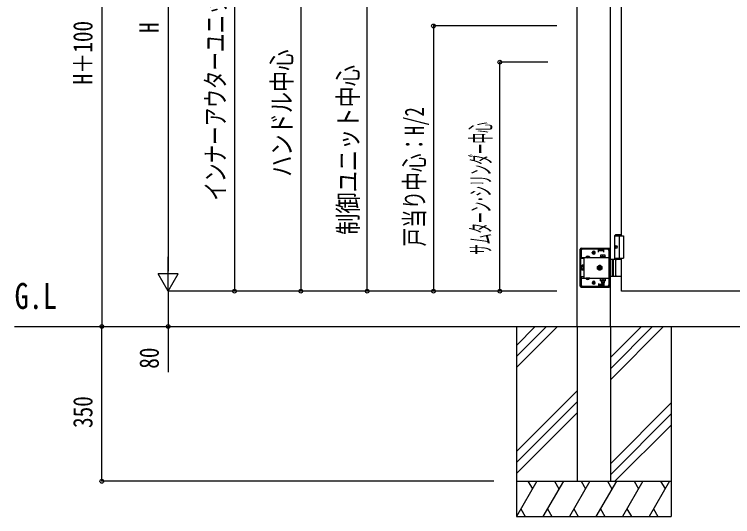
# Model space of a CAD drawing. Units: millimetres, scale not verified. Extents: x -4205 to 4205, y -2970 to 2970.
# Drawn here: x -1989 to -364, y -340 to 796 of the extents above; entities that cross this region are included whole.
import ezdxf
from ezdxf.enums import TextEntityAlignment as Align

# ---------------------------------------------------------------- set-up
doc = ezdxf.new("R2010")
doc.units = ezdxf.units.MM
doc.header["$LTSCALE"] = 12
for name, color, linetype in [('0-2_USER1', 3, 'Continuous'), ('0-4_YKK_A1', 4, 'Continuous'), ('0-5_YKK_D', 6, 'Continuous')]:
    doc.layers.add(name, color=color, linetype=linetype)
doc.styles.add('ＭＳ ゴシック', font='')
doc.styles.get('ＭＳ ゴシック').set_extended_font_data('MS Gothic')

msp = doc.modelspace()

# ---------------------------------------------------------------- linework, layer by layer
at = {"layer": '0-4_YKK_A1'}
for p, q in [((-715.98, 90.13), (-715.98, 1386.63)), ((-640.98, 90.13), (-640.98, 1386.63)), ((-615.98, 295.13), (-615.98, 1245.13)), ((-628.48, 298.13), (-630.48, 296.13)), ((-630.48, 242.13), (-630.48, 296.13)), ((-630.48, 296.13), (-615.98, 296.13)), ((-628.48, 298.13), (-615.98, 298.13)), ((-620.98, 295.13), (-620.98, 245.13)), ((-708.98, 181.13), (-708.98, 265.13)), ((-707.48, 181.13), (-707.48, 265.13)), ((-706.98, 267.13), (-643.98, 267.13)), ((-706.98, 265.63), (-643.98, 265.63)), ((-706.98, 262.13), (-706.98, 243.83)), ((-667.98, 265.13), (-703.98, 265.13)), ((-678.48, 253.13), (-678.48, 261.13)), ((-667.98, 258.63), (-667.98, 265.13)), ((-655.98, 264.13), (-667.98, 264.13)), ((-655.98, 261.13), (-667.98, 261.13)), ((-666.98, 262.63), (-666.98, 265.63)), ((-666.98, 262.63), (-656.98, 262.63)), ((-656.98, 262.63), (-656.98, 265.63)), ((-655.98, 258.63), (-655.98, 265.13)), ((-646.98, 265.13), (-655.98, 265.13)), ((-652.48, 265.63), (-652.48, 267.13)), ((-644.48, 265.63), (-644.48, 267.13)), ((-643.98, 184.13), (-643.98, 262.13)), ((-643.48, 242.13), (-643.48, 265.13)), ((-641.98, 242.13), (-641.98, 265.13)), ((-629.18, 272.23), (-629.78, 272.23)), ((-629.18, 268.03), (-629.78, 268.03)), ((-628.17, 270.55), (-628.76, 270.55)), ((-628.17, 269.71), (-628.76, 269.71)), ((-706.98, 246.33), (-643.98, 246.33)), ((-700.98, 243.83), (-706.98, 243.83)), ((-700.98, 243.83), (-700.98, 246.33)), ((-700.98, 243.83), (-700.98, 202.43)), ((-696.73, 246.84), (-696.73, 246.33)), ((-687.23, 246.84), (-696.73, 246.84)), ((-687.23, 246.33), (-696.73, 246.33)), ((-694.33, 248.83), (-693.13, 246.36)), ((-693.13, 246.36), (-691.98, 245.75)), ((-690.84, 246.36), (-691.98, 245.75)), ((-689.63, 248.83), (-690.84, 246.36)), ((-687.23, 246.84), (-687.23, 246.33)), ((-682.48, 257.13), (-674.48, 257.13)), ((-681.73, 256.88), (-681.73, 257.38)), ((-675.23, 256.88), (-675.23, 257.38)), ((-664.23, 247.93), (-664.23, 246.33)), ((-651.73, 247.93), (-664.23, 247.93)), ((-664.23, 246.33), (-651.73, 246.33)), ((-662.98, 251.93), (-662.98, 247.93)), ((-652.98, 251.93), (-662.98, 251.93)), ((-662.98, 247.93), (-652.98, 247.93)), ((-657.98, 247.93), (-657.98, 251.5)), ((-652.98, 247.93), (-652.98, 251.93)), ((-651.73, 246.33), (-651.73, 247.93)), ((-643.48, 243.83), (-641.98, 243.83)), ((-630.48, 245.13), (-610.98, 245.13)), ((-705.28, 228.13), (-704.83, 228.9)), ((-705.28, 228.13), (-705.28, 218.13)), ((-701.28, 228.9), (-704.83, 228.9)), ((-701.28, 217.36), (-701.28, 228.9)), ((-669.98, 226.02), (-664.98, 228.9)), ((-664.98, 228.9), (-659.98, 226.02)), ((-640.98, 242.13), (-643.98, 242.13)), ((-615.98, 242.13), (-640.98, 242.13)), ((-636.98, 242.13), (-636.98, 204.13)), ((-634.48, 242.13), (-634.48, 204.13)), ((-628.79, 205.63), (-628.79, 240.63)), ((-705.28, 218.13), (-704.83, 217.36)), ((-701.28, 226.02), (-704.83, 226.02)), ((-701.28, 220.24), (-704.83, 220.24)), ((-701.28, 217.36), (-704.83, 217.36)), ((-701.28, 227.03), (-700.98, 227.03)), ((-701.28, 219.23), (-701.28, 227.03)), ((-701.28, 219.23), (-700.98, 219.23)), ((-669.98, 220.24), (-669.98, 226.02)), ((-664.98, 217.36), (-669.98, 220.24)), ((-668.13, 223.73), (-666.89, 223.73)), ((-668.13, 222.53), (-668.13, 223.73)), ((-666.89, 222.53), (-668.13, 222.53)), ((-665.58, 225.04), (-665.58, 226.28)), ((-665.58, 226.28), (-664.38, 226.28)), ((-659.98, 220.24), (-664.98, 217.36)), ((-664.38, 226.28), (-664.38, 225.04)), ((-664.38, 221.22), (-664.38, 219.98)), ((-661.83, 222.53), (-663.07, 222.53)), ((-659.98, 226.02), (-659.98, 220.24)), ((-700.98, 202.43), (-706.98, 202.43)), ((-706.98, 202.43), (-706.98, 184.13)), ((-706.98, 199.93), (-643.98, 199.93)), ((-700.98, 202.43), (-700.98, 199.93)), ((-687.23, 199.93), (-696.73, 199.93)), ((-696.73, 199.42), (-696.73, 199.93)), ((-687.23, 199.42), (-696.73, 199.42)), ((-694.33, 197.43), (-693.13, 199.9)), ((-693.13, 199.9), (-691.98, 200.51)), ((-690.84, 199.9), (-691.98, 200.51)), ((-689.63, 197.43), (-690.84, 199.9)), ((-687.23, 199.42), (-687.23, 199.93)), ((-664.23, 199.93), (-651.73, 199.93)), ((-664.23, 198.33), (-664.23, 199.93)), ((-651.73, 198.33), (-664.23, 198.33)), ((-662.98, 193.33), (-662.98, 198.33)), ((-662.98, 198.33), (-652.98, 198.33)), ((-661.18, 199.93), (-661.18, 198.33)), ((-657.98, 198.33), (-657.98, 193.76)), ((-654.78, 199.93), (-654.78, 198.33)), ((-652.98, 198.33), (-652.98, 193.33)), ((-651.73, 199.93), (-651.73, 198.33)), ((-643.98, 204.13), (-640.98, 204.13)), ((-643.48, 181.13), (-643.48, 204.13)), ((-643.48, 202.43), (-641.98, 202.43)), ((-641.98, 181.13), (-641.98, 204.13)), ((-640.98, 204.13), (-615.98, 204.13)), ((-706.98, 180.63), (-643.98, 180.63)), ((-706.98, 179.13), (-643.98, 179.13)), ((-703.98, 181.13), (-667.98, 181.13)), ((-682.48, 189.13), (-674.48, 189.13)), ((-681.73, 189.38), (-681.73, 188.88)), ((-678.48, 193.13), (-678.48, 185.13)), ((-675.23, 189.38), (-675.23, 188.88)), ((-667.98, 187.63), (-667.98, 181.13)), ((-655.98, 185.13), (-667.98, 185.13)), ((-655.98, 182.13), (-667.98, 182.13)), ((-666.98, 183.63), (-666.98, 180.63)), ((-666.98, 183.63), (-656.98, 183.63)), ((-652.98, 193.33), (-662.98, 193.33)), ((-660.98, 193.33), (-660.98, 188.93)), ((-660.98, 188.93), (-659.98, 187.93)), ((-654.98, 188.93), (-660.98, 188.93)), ((-660.44, 193.33), (-660.44, 188.39)), ((-655.98, 187.93), (-659.98, 187.93)), ((-656.98, 183.63), (-656.98, 180.63)), ((-654.98, 188.93), (-655.98, 187.93)), ((-655.98, 187.63), (-655.98, 181.13)), ((-655.98, 181.13), (-646.98, 181.13)), ((-655.52, 193.33), (-655.52, 188.39)), ((-654.98, 193.33), (-654.98, 188.93)), ((-652.48, 179.13), (-652.48, 180.63)), ((-644.48, 179.13), (-644.48, 180.63)), ((-1988.86, 90.13), (1314.74, 90.13)), ((-853.48, 90.13), (-853.48, -339.87)), ((-810.69, 90.13), (-853.48, 47.34)), ((-785.69, 90.13), (-853.48, 22.34)), ((-760.69, 90.13), (-853.48, -2.66)), ((-715.98, 90.13), (-715.98, -259.87)), ((-640.98, 90.13), (-640.98, -259.87)), ((-570.69, 90.13), (-640.98, 19.84)), ((-545.69, 90.13), (-640.98, -5.16)), ((-520.69, 90.13), (-640.98, -30.16)), ((-503.48, 90.13), (-503.48, -339.87)), ((-715.98, -55.16), (-853.48, -192.66)), ((-715.98, -80.16), (-853.48, -217.66)), ((-640.98, -220.16), (-503.48, -82.66)), ((-715.98, -105.16), (-853.48, -242.66)), ((-503.48, -107.66), (-640.98, -245.16)), ((-503.48, -132.66), (-630.69, -259.87)), ((-853.48, -259.87), (-503.48, -259.87)), ((-807.29, -259.87), (-853.48, -339.87)), ((-827.29, -259.87), (-817.29, -277.19)), ((-747.29, -259.87), (-793.48, -339.87)), ((-767.29, -259.87), (-757.29, -277.19)), ((-687.29, -259.87), (-733.48, -339.87)), ((-715.98, -259.87), (-640.98, -259.87)), ((-707.29, -259.87), (-697.29, -277.19)), ((-627.29, -259.87), (-673.48, -339.87)), ((-647.29, -259.87), (-637.29, -277.19)), ((-567.29, -259.87), (-613.48, -339.87)), ((-587.29, -259.87), (-577.29, -277.19)), ((-507.29, -259.87), (-553.48, -339.87)), ((-527.29, -259.87), (-517.29, -277.19)), ((-843.48, -322.55), (-833.48, -339.87)), ((-783.48, -322.55), (-773.48, -339.87)), ((-723.48, -322.55), (-713.48, -339.87)), ((-663.48, -322.55), (-653.48, -339.87)), ((-603.48, -322.55), (-593.48, -339.87)), ((-543.48, -322.55), (-533.48, -339.87)), ((-853.48, -339.87), (-503.48, -339.87))]:
    msp.add_line(p, q, dxfattribs=at)
for points in [[(-615.98, 1370.13), (184.02, 1370.13), (184.02, 170.13), (-615.98, 170.13), (-615.98, 245.13)], [(-630.48, 295.13), (-610.98, 295.13), (-610.98, 245.13)], [(-629.89, 271.39), (-629.92, 271.23), (-629.96, 271.07), (-630.03, 270.92), (-630.11, 270.8), (-630.21, 270.69), (-630.27, 270.64)], [(-630.27, 269.62), (-630.21, 269.57), (-630.11, 269.46), (-630.03, 269.34), (-629.96, 269.19), (-629.92, 269.03), (-629.89, 268.87)], [(-628.76, 270.55), (-628.87, 270.57), (-628.98, 270.61), (-629.08, 270.69), (-629.17, 270.8), (-629.24, 270.92), (-629.28, 271.07), (-629.3, 271.23), (-629.3, 271.39)], [(-629.3, 268.87), (-629.3, 269.03), (-629.28, 269.19), (-629.24, 269.34), (-629.17, 269.46), (-629.08, 269.57), (-628.98, 269.65), (-628.87, 269.69), (-628.76, 269.71)], [(-643.98, 218.03), (-641.98, 218.03), (-641.98, 228.23), (-643.98, 228.23)], [(-664.38, 219.98), (-665.58, 219.98), (-665.58, 221.22)], [(-663.07, 223.73), (-661.83, 223.73), (-661.83, 222.53)]]:
    msp.add_lwpolyline(points, dxfattribs=at)
for centre, radius, start, end in [((-706.98, 265.13), 2, 90, 180), ((-706.98, 265.13), 0.5, 90, 180), ((-703.98, 262.13), 3, 90, 180), ((-678.48, 257.38), 3.25, 0, 180), ((-646.98, 262.13), 3, 0, 90), ((-643.98, 265.13), 2, 0, 90), ((-643.98, 265.13), 0.5, 0, 90), ((-691.98, 243.56), 5.77, 34.65097, 145.34903), ((-678.48, 256.88), 3.25, 180, 0), ((-660.48, 244.5), 7.43, 70.34714, 109.65286), ((-655.48, 244.5), 7.43, 70.34714, 109.65286), ((-702.72, 227.46), 2.56, 145.61575, 214.38425), ((-664.98, 223.13), 5, 103.11701, 349.84078), ((-664.98, 223.13), 5, 349.84078, 103.11701), ((-664.98, 223.13), 4.3, 356.22957, 96.72822), ((-627.29, 240.63), 1.5, 90, 180), ((-695.73, 223.13), 9.55, 162.41205, 197.58795), ((-702.72, 218.8), 2.56, 145.61575, 214.38425), ((-664.98, 223.13), 4.3, 96.72822, 356.22957), ((-666.89, 225.04), 1.31, 270, 0), ((-666.89, 221.22), 1.31, 0, 90), ((-663.07, 225.04), 1.31, 180, 270), ((-663.07, 221.22), 1.31, 90, 180), ((-691.98, 202.7), 5.77, 214.65097, 325.34903), ((-627.29, 205.63), 1.5, 180, 270), ((-706.98, 181.13), 2, 180, 270), ((-706.98, 181.13), 0.5, 180, 270), ((-703.98, 184.13), 3, 180, 270), ((-678.48, 189.38), 3.25, 0, 180), ((-678.48, 188.88), 3.25, 180, 0), ((-660.48, 200.76), 7.43, 250.34714, 289.65286), ((-655.48, 200.76), 7.43, 250.34714, 289.65286), ((-646.98, 184.13), 3, 270, 0), ((-643.98, 181.13), 0.5, 270, 0), ((-643.98, 181.13), 2, 270, 0)]:
    msp.add_arc(centre, radius, start, end, dxfattribs=at)
msp.add_ellipse((-627.82, 270.13), major_axis=(0, -3.5), ratio=0.707107, dxfattribs=at)
for centre, start_param, end_param in [((-623.59, 270.13), 1.3352921, 1.4303349), ((-623.59, 270.13), 1.7112577, 1.8063006), ((-623, 270.13), 1.3352921, 1.4303349), ((-623, 270.13), 1.7112577, 1.8063006), ((-621.81, 270.13), 1.5241127, 1.6174799)]:
    msp.add_ellipse(centre, major_axis=(0, 9), ratio=0.707107, start_param=start_param, end_param=end_param, dxfattribs=at)
at = {"layer": '0-5_YKK_D'}
for p, q in [((-1790.98, 1390.13), (-1790.98, 90.13)), ((-1640.98, 1325.13), (-1640.98, 215.13)), ((-1490.98, 1274.33), (-1490.98, 170.13)), ((-1340.98, 1020.13), (-1340.98, 170.13)), ((-1190.98, 170.13), (-1190.98, 873.13)), ((-761.98, 770.13), (-1041.98, 770.13)), ((-1040.98, 770.13), (-1040.98, 170.13)), ((-782.36, 688.13), (-891.98, 688.13)), ((-890.98, 170.13), (-890.98, 688.13)), ((-1640.98, 170.13), (-1640.98, 248.07)), ((-1640.98, 170.13), (-1663.48, 209.1)), ((-1618.48, 209.1), (-1663.48, 209.1)), ((-1640.98, 170.13), (-1618.48, 209.1)), ((-782.36, 170.13), (-1641.98, 170.13)), ((-782.36, 170.13), (-1641.98, 170.13)), ((-782.36, 170.13), (-1491.98, 170.13)), ((-960, 170.13), (-1341.98, 170.13)), ((-814.33, 170.13), (-1191.98, 170.13)), ((-761.98, 170.13), (-1041.98, 170.13)), ((-782.36, 170.13), (-891.98, 170.13)), ((-1790.98, -259.87), (-1790.98, 90.13)), ((-904.48, -259.87), (-1791.98, -259.87))]:
    msp.add_line(p, q, dxfattribs=at)
msp.add_lwpolyline([(-1640.98, 170.13), (-1640.98, 90.13), (-1640.98, -13.27)], dxfattribs=at)
for centre in [(-1040.98, 770.13), (-890.98, 688.13), (-1490.98, 170.13), (-1340.98, 170.13), (-1190.98, 170.13), (-1040.98, 170.13), (-890.98, 170.13), (-1790.98, 90.13), (-1790.98, 90.13), (-1640.98, 90.13), (-1790.98, -259.87)]:
    msp.add_circle(centre, 4.25, dxfattribs=at)

# ---------------------------------------------------------------- texts
at = {"layer": '0-2_USER1', "style": 'ＭＳ ゴシック', "width": 0.8}
msp.add_text('G.L', height=58.65, dxfattribs=at).set_placement((-1988.33, 112.41), align=Align.BOTTOM_LEFT)
at = {"layer": '0-5_YKK_D', "style": 'ＭＳ ゴシック'}
for s, width, p in [('インナーアウターユニット中心', 0.7, (-1498.98, 375.03)), ('H＋100', 0.8, (-1798.98, 637.73)), ('H', 0.8, (-1648.98, 754.13)), ('ハンドル中心', 0.8, (-1348.98, 428.73)), ('制御ユニット中心', 0.8, (-1198.98, 297.63)), ('戸当り中心：H/2', 0.7, (-1048.98, 271.33)), ('サムターン･シリンダー中心', 0.4, (-898.98, 252.33)), ('80', 0.8, (-1648.98, -5.27)), ('350', 0.8, (-1798.98, -139.27))]:
    msp.add_text(s, height=43.99, rotation=90, dxfattribs=dict(at, width=width)).set_placement(p, align=Align.BOTTOM_LEFT)

doc.saveas('drawing.dxf')
